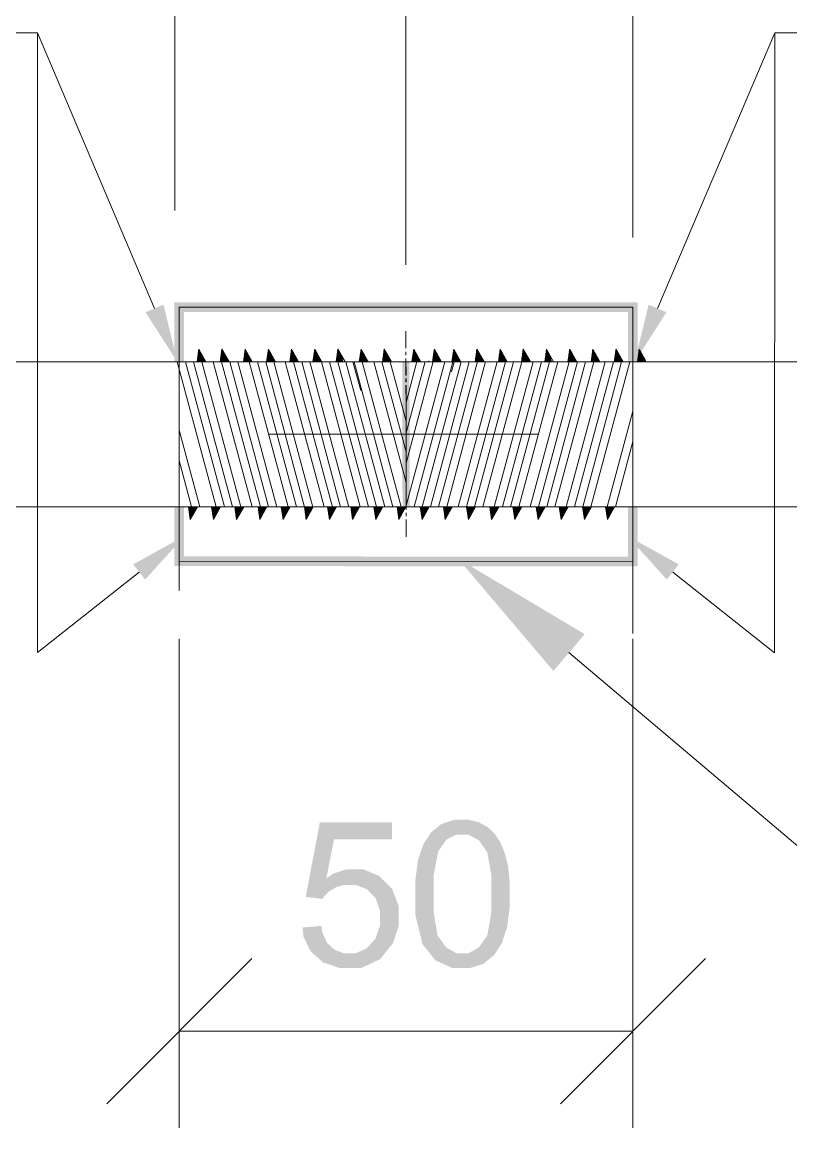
# Model space of a CAD drawing. Header units: millimetres. Extents: x 2 to 579, y 1 to 405.
# Drawn here: x 250.06 to 257.21, y 85.34 to 95.63 of the extents above; entities that cross this region are included whole.
import ezdxf

# ---------------------------------------------------------------- set-up
doc = ezdxf.new("R2010")
doc.units = ezdxf.units.MM
doc.linetypes.add('XKITLINE00', pattern=[0])
doc.layers.add('LinkedObject', color=7, linetype='Continuous', lineweight=0)

# ---------------------------------------------------------------- blocks, each defined once
blk = doc.blocks.new('*A4')
at = {"layer": 'LinkedObject'}
for color, points in [(6, [(251.212, 92.926), (251.378, 92.997), (251.506, 92.465)]), (4, [(255.788, 93.02), (251.569, 92.929), (251.479, 93.019)]), (4, [(251.479, 93.019), (251.569, 92.467), (251.479, 92.467)]), (4, [(251.569, 92.929), (251.569, 92.467), (251.479, 93.019)]), (4, [(255.698, 92.93), (251.569, 92.929), (255.788, 93.02)]), (4, [(255.788, 92.466), (255.698, 92.93), (255.788, 93.02)]), (6, [(255.889, 92.997), (256.055, 92.926), (255.76, 92.464)]), (4, [(255.698, 92.466), (255.698, 92.93), (255.788, 92.466)]), (4, [(253.598, 92.466), (253.668, 91.117), (253.601, 91.116)]), (4, [(253.665, 92.466), (253.668, 91.117), (253.598, 92.466)]), (4, [(251.568, 91.117), (251.569, 90.655), (251.478, 91.116)]), (4, [(251.478, 91.116), (251.569, 90.655), (251.479, 90.565)]), (4, [(255.698, 90.653), (255.699, 91.117), (255.788, 90.563)]), (4, [(255.788, 90.563), (255.699, 91.117), (255.789, 91.117)]), (6, [(251.208, 90.44), (251.096, 90.581), (251.575, 90.846)]), (6, [(256.17, 90.581), (256.059, 90.44), (255.691, 90.846)]), (4, [(251.569, 90.655), (255.698, 90.653), (251.479, 90.565)]), (4, [(251.479, 90.565), (255.698, 90.653), (255.788, 90.563)]), (1, [(255.295, 89.932), (255.004, 89.589), (254.119, 90.633)]), (7, [(252.964, 88.023), (252.701, 87.488), (252.832, 88.181)]), (7, [(253.502, 88.023), (252.832, 88.181), (253.502, 88.181)]), (7, [(252.964, 88.023), (252.832, 88.181), (253.502, 88.023)]), (7, [(253.963, 88.166), (254.1, 88.067), (253.914, 88.126)]), (7, [(254.085, 88.205), (254.1, 88.067), (253.963, 88.166)]), (7, [(254.158, 88.205), (254.1, 88.067), (254.085, 88.205)]), (7, [(254.1, 88.067), (254.158, 88.205), (254.157, 88.067)]), (7, [(254.158, 88.205), (254.215, 88.067), (254.157, 88.067)]), (7, [(254.308, 88.183), (254.158, 88.205), (254.213, 88.205)]), (7, [(254.349, 88.161), (254.158, 88.205), (254.308, 88.183)]), (7, [(254.312, 88.013), (254.158, 88.205), (254.349, 88.161)]), (7, [(254.215, 88.067), (254.158, 88.205), (254.312, 88.013)]), (7, [(254.349, 88.161), (254.35, 87.958), (254.312, 88.013)]), (7, [(254.39, 88.139), (254.35, 87.958), (254.349, 88.161)]), (7, [(253.866, 88.087), (253.974, 87.971), (253.793, 87.974)]), (7, [(254.008, 88.019), (253.866, 88.087), (253.914, 88.126)]), (7, [(253.974, 87.971), (253.866, 88.087), (254.008, 88.019)]), (7, [(253.914, 88.126), (254.1, 88.067), (254.008, 88.019)]), (7, [(254.458, 88.076), (254.35, 87.958), (254.39, 88.139)]), (7, [(254.484, 88.035), (254.35, 87.958), (254.458, 88.076)]), (7, [(252.892, 87.66), (252.701, 87.488), (252.964, 88.023)]), (7, [(253.793, 87.974), (253.974, 87.971), (253.768, 87.901)]), (7, [(253.768, 87.901), (253.974, 87.971), (253.932, 87.909)]), (7, [(254.484, 88.035), (254.389, 87.903), (254.35, 87.958)]), (7, [(254.511, 87.994), (254.389, 87.903), (254.484, 88.035)]), (7, [(254.552, 87.894), (254.389, 87.903), (254.511, 87.994)]), (7, [(253.932, 87.909), (253.719, 87.635), (253.768, 87.901)]), (7, [(253.889, 87.681), (253.719, 87.635), (253.932, 87.909)]), (7, [(253.768, 87.901), (253.719, 87.635), (253.744, 87.828)]), (7, [(254.568, 87.834), (254.428, 87.682), (254.389, 87.903)]), (7, [(254.568, 87.834), (254.389, 87.903), (254.552, 87.894)]), (7, [(253.08, 87.745), (252.892, 87.66), (252.952, 87.702)]), (7, [(253.062, 87.599), (252.892, 87.66), (253.08, 87.745)]), (7, [(253.062, 87.599), (253.08, 87.745), (253.102, 87.599)]), (7, [(253.102, 87.599), (253.08, 87.745), (253.167, 87.599)]), (7, [(253.146, 87.745), (253.167, 87.599), (253.08, 87.745)]), (7, [(253.383, 87.683), (253.146, 87.745), (253.234, 87.745)]), (7, [(253.271, 87.558), (253.146, 87.745), (253.383, 87.683)]), (7, [(253.167, 87.599), (253.146, 87.745), (253.271, 87.558)]), (7, [(254.583, 87.775), (254.428, 87.682), (254.568, 87.834)]), (7, [(254.598, 87.616), (254.428, 87.682), (254.583, 87.775)]), (7, [(252.701, 87.488), (252.892, 87.66), (252.989, 87.581)]), (7, [(252.989, 87.581), (252.892, 87.66), (253.062, 87.599)]), (7, [(253.271, 87.558), (253.383, 87.683), (253.311, 87.517)]), (7, [(253.311, 87.517), (253.383, 87.683), (253.35, 87.476)]), (7, [(253.444, 87.622), (253.35, 87.476), (253.383, 87.683)]), (7, [(253.719, 87.515), (253.889, 87.681), (253.889, 87.515)]), (7, [(253.719, 87.635), (253.889, 87.681), (253.719, 87.515)]), (7, [(254.598, 87.616), (254.428, 87.515), (254.428, 87.682)]), (7, [(252.957, 87.562), (252.701, 87.488), (252.989, 87.581)]), (7, [(252.925, 87.544), (252.701, 87.488), (252.957, 87.562)]), (7, [(252.875, 87.497), (252.701, 87.488), (252.925, 87.544)]), (7, [(253.35, 87.476), (253.444, 87.622), (253.39, 87.364)]), (7, [(253.39, 87.364), (253.444, 87.622), (253.565, 87.403)]), (7, [(253.565, 87.403), (253.444, 87.622), (253.505, 87.561)]), (7, [(254.598, 87.515), (254.428, 87.515), (254.598, 87.616)]), (7, [(252.701, 87.488), (252.875, 87.497), (252.856, 87.468)]), (7, [(253.889, 87.515), (253.719, 87.325), (253.719, 87.515)]), (7, [(253.889, 87.349), (253.719, 87.325), (253.889, 87.515)]), (7, [(254.598, 87.515), (254.428, 87.349), (254.428, 87.515)]), (7, [(254.598, 87.397), (254.428, 87.349), (254.598, 87.515)]), (7, [(253.39, 87.364), (253.565, 87.403), (253.39, 87.293)]), (7, [(253.39, 87.293), (253.565, 87.403), (253.39, 87.218)]), (7, [(253.565, 87.307), (253.39, 87.218), (253.565, 87.403)]), (7, [(253.889, 87.349), (253.852, 86.966), (253.719, 87.325)]), (7, [(253.928, 87.127), (253.852, 86.966), (253.889, 87.349)]), (7, [(254.389, 87.128), (254.598, 87.397), (254.549, 87.132)]), (7, [(254.428, 87.349), (254.598, 87.397), (254.389, 87.128)]), (7, [(254.549, 87.132), (254.598, 87.397), (254.574, 87.205)]), (7, [(253.349, 87.098), (253.565, 87.307), (253.459, 86.991)]), (7, [(253.39, 87.218), (253.565, 87.307), (253.349, 87.098)]), (7, [(253.459, 86.991), (253.565, 87.307), (253.512, 87.057)]), (7, [(253.512, 87.057), (253.565, 87.307), (253.565, 87.216)]), (7, [(253.719, 87.325), (253.852, 86.966), (253.786, 87.05)]), (7, [(252.855, 87.155), (252.671, 87.203), (252.846, 87.218)]), (7, [(252.671, 87.203), (252.804, 86.93), (252.68, 87.118)]), (7, [(252.855, 87.155), (252.804, 86.93), (252.671, 87.203)]), (7, [(252.9, 87.059), (252.804, 86.93), (252.855, 87.155)]), (7, [(253.852, 86.966), (253.928, 87.127), (253.967, 87.073)]), (7, [(254.549, 87.132), (254.35, 87.073), (254.389, 87.128)]), (7, [(254.525, 87.058), (254.35, 87.073), (254.549, 87.132)]), (7, [(252.68, 87.118), (252.804, 86.93), (252.746, 86.981)]), (7, [(252.804, 86.93), (252.9, 87.059), (252.862, 86.878)]), (7, [(252.935, 87.027), (252.862, 86.878), (252.9, 87.059)]), (7, [(252.97, 86.995), (252.862, 86.878), (252.935, 87.027)]), (7, [(253.307, 87.053), (253.459, 86.991), (253.266, 87.008)]), (7, [(253.349, 87.098), (253.459, 86.991), (253.307, 87.053)]), (7, [(254.006, 87.018), (253.852, 86.966), (253.967, 87.073)]), (7, [(254.35, 87.073), (254.452, 86.946), (254.311, 87.018)]), (7, [(254.452, 86.946), (254.35, 87.073), (254.525, 87.058)]), (7, [(252.97, 86.995), (253.105, 86.827), (252.862, 86.878)]), (7, [(253.055, 86.963), (253.105, 86.827), (252.97, 86.995)]), (7, [(253.105, 86.963), (253.105, 86.827), (253.055, 86.963)]), (7, [(253.105, 86.827), (253.459, 86.991), (253.217, 86.827)]), (7, [(253.165, 86.963), (253.459, 86.991), (253.105, 86.827)]), (7, [(253.165, 86.963), (253.105, 86.827), (253.105, 86.963)]), (7, [(253.266, 87.008), (253.459, 86.991), (253.165, 86.963)]), (7, [(253.217, 86.827), (253.459, 86.991), (253.394, 86.909)]), (7, [(254.006, 87.018), (254.158, 86.827), (253.852, 86.966)]), (7, [(253.852, 86.966), (254.158, 86.827), (253.908, 86.896)]), (7, [(254.102, 86.963), (254.158, 86.827), (254.006, 87.018)]), (7, [(254.158, 86.827), (254.102, 86.963), (254.158, 86.963)]), (7, [(254.158, 86.827), (254.215, 86.963), (254.233, 86.827)]), (7, [(254.215, 86.963), (254.158, 86.827), (254.158, 86.963)]), (7, [(254.403, 86.906), (254.215, 86.963), (254.311, 87.018)]), (7, [(254.355, 86.866), (254.215, 86.963), (254.403, 86.906)]), (7, [(254.233, 86.827), (254.215, 86.963), (254.355, 86.866)]), (7, [(254.311, 87.018), (254.452, 86.946), (254.403, 86.906)]), (7, [(252.862, 86.878), (253.105, 86.827), (253.013, 86.827)]), (7, [(253.908, 86.896), (254.158, 86.827), (254.061, 86.827)])]:
    blk.add_hatch(color=color, dxfattribs=at).paths.add_polyline_path(points, flags=17)
at = {"layer": 'LinkedObject', "color": 6, "linetype": 'XKITLINE00', "lineweight": 0}
for p, q in [((251.484, 93.874), (251.484, 102.553)), ((253.633, 93.366), (253.633, 102.553)), ((253.633, 93.65), (253.633, 102.553)), ((255.743, 93.621), (255.743, 102.553)), ((250.205, 95.525), (245.21, 95.525)), ((251.295, 92.962), (250.205, 95.525)), ((250.205, 89.76), (250.205, 95.525)), ((255.972, 92.961), (257.062, 95.525)), ((257.061, 89.759), (257.062, 95.525)), ((257.062, 95.525), (262.057, 95.524)), ((252.361, 91.792), (254.861, 91.792)), ((251.152, 90.51), (250.205, 89.76)), ((256.114, 90.51), (257.061, 89.759)), ((251.525, 89.887), (251.525, 85.339)), ((255.744, 89.889), (255.744, 85.339)), ((252.2, 86.914), (250.85, 85.564)), ((255.069, 85.564), (256.419, 86.914)), ((251.525, 86.239), (255.744, 86.239))]:
    blk.add_line(p, q, dxfattribs=at)
at = {"layer": 'LinkedObject', "color": 7, "linetype": 'XKITLINE00', "lineweight": 0}
for p, q in [((251.484, 92.974), (251.484, 92.974)), ((253.633, 92.75), (253.633, 92.75)), ((255.743, 92.721), (255.743, 92.721)), ((239.068, 92.466), (268.202, 92.466)), ((253.633, 92.466), (253.633, 92.466)), ((268.202, 91.117), (239.068, 91.117)), ((251.525, 90.787), (251.525, 90.787)), ((255.744, 90.789), (255.744, 90.789)), ((255.744, 86.239), (255.744, 86.239))]:
    blk.add_line(p, q, dxfattribs=at)
at = {"layer": 'LinkedObject', "color": 4, "linetype": 'XKITLINE00', "lineweight": 0}
for p, q in [((251.524, 92.974), (255.743, 92.975)), ((251.524, 92.467), (251.524, 92.974)), ((255.744, 92.466), (255.743, 92.975)), ((255.743, 92.975), (255.743, 89.938)), ((251.524, 92.826), (251.524, 90.337)), ((253.634, 92.089), (253.634, 91.117)), ((251.524, 91.117), (251.524, 90.61)), ((255.744, 91.117), (255.743, 90.608)), ((251.524, 90.61), (255.743, 90.608))]:
    blk.add_line(p, q, dxfattribs=at)
at = {"layer": 'LinkedObject', "color": 9, "linetype": 'XKITLINE00', "lineweight": 0}
for p, q in [((253.633, 92.591), (253.633, 92.75)), ((253.633, 92.528), (253.633, 92.559)), ((253.634, 92.341), (253.633, 92.497)), ((253.633, 92.338), (253.633, 92.467)), ((253.633, 92.276), (253.633, 92.307)), ((253.634, 92.278), (253.634, 92.309)), ((253.634, 92.088), (253.633, 92.245)), ((253.634, 92.091), (253.634, 92.247)), ((253.634, 92.028), (253.634, 92.059)), ((253.634, 92.026), (253.634, 92.057)), ((253.634, 91.841), (253.634, 91.997)), ((253.634, 91.838), (253.634, 91.995)), ((253.634, 91.778), (253.634, 91.809)), ((253.634, 91.776), (253.634, 91.807)), ((253.634, 91.591), (253.634, 91.747)), ((253.634, 91.588), (253.634, 91.745)), ((253.634, 91.528), (253.634, 91.559)), ((253.634, 91.526), (253.634, 91.557)), ((253.634, 91.341), (253.634, 91.497)), ((253.634, 91.338), (253.634, 91.495)), ((253.634, 91.278), (253.634, 91.309)), ((253.634, 91.276), (253.634, 91.307)), ((253.634, 91.091), (253.634, 91.247)), ((253.634, 91.117), (253.634, 91.245)), ((253.634, 91.028), (253.634, 91.059)), ((253.634, 90.837), (253.634, 90.997))]:
    blk.add_line(p, q, dxfattribs=at)
at = {"layer": 'LinkedObject', "color": 1, "linetype": 'XKITLINE00', "lineweight": 0}
for p, q in [((251.707, 92.584), (251.69, 92.467)), ((251.773, 92.466), (251.707, 92.584)), ((251.707, 92.582), (251.738, 92.466)), ((251.922, 92.584), (251.905, 92.466)), ((251.988, 92.466), (251.922, 92.584)), ((251.922, 92.583), (251.953, 92.466)), ((252.138, 92.584), (252.121, 92.466)), ((252.204, 92.466), (252.138, 92.584)), ((252.138, 92.583), (252.169, 92.466)), ((252.353, 92.584), (252.336, 92.466)), ((252.419, 92.466), (252.353, 92.584)), ((252.353, 92.583), (252.385, 92.466)), ((252.569, 92.584), (252.552, 92.466)), ((252.569, 92.584), (252.6, 92.466)), ((252.635, 92.466), (252.569, 92.584)), ((252.785, 92.584), (252.767, 92.466)), ((252.784, 92.584), (252.816, 92.466)), ((252.85, 92.466), (252.785, 92.584)), ((253, 92.584), (252.983, 92.466)), ((253, 92.584), (253.032, 92.466)), ((253.066, 92.466), (253, 92.584)), ((253.216, 92.584), (253.198, 92.466)), ((253.215, 92.582), (253.246, 92.466)), ((253.281, 92.466), (253.216, 92.584)), ((253.431, 92.584), (253.414, 92.466)), ((253.497, 92.466), (253.431, 92.584)), ((253.431, 92.582), (253.462, 92.466)), ((253.706, 92.584), (253.688, 92.466)), ((253.705, 92.582), (253.737, 92.466)), ((253.771, 92.466), (253.706, 92.584)), ((253.897, 92.584), (253.879, 92.466)), ((253.896, 92.583), (253.928, 92.466)), ((253.962, 92.466), (253.897, 92.584)), ((254.078, 92.584), (254.061, 92.466)), ((254.144, 92.466), (254.078, 92.584)), ((254.078, 92.583), (254.109, 92.466)), ((254.293, 92.584), (254.276, 92.466)), ((254.359, 92.466), (254.293, 92.584)), ((254.293, 92.583), (254.325, 92.466)), ((254.509, 92.584), (254.492, 92.466)), ((254.509, 92.584), (254.54, 92.466)), ((254.575, 92.466), (254.509, 92.584)), ((254.724, 92.584), (254.707, 92.466)), ((254.724, 92.584), (254.756, 92.466)), ((254.79, 92.466), (254.724, 92.584)), ((254.94, 92.584), (254.923, 92.466)), ((254.94, 92.584), (254.972, 92.466)), ((255.006, 92.466), (254.94, 92.584)), ((255.156, 92.584), (255.138, 92.466)), ((255.155, 92.582), (255.186, 92.466)), ((255.221, 92.466), (255.156, 92.584)), ((255.371, 92.584), (255.354, 92.466)), ((255.437, 92.466), (255.371, 92.584)), ((255.371, 92.582), (255.402, 92.466)), ((255.587, 92.584), (255.569, 92.466)), ((255.586, 92.582), (255.618, 92.466)), ((255.652, 92.466), (255.587, 92.584)), ((255.802, 92.584), (255.785, 92.466)), ((255.868, 92.466), (255.802, 92.584)), ((255.802, 92.583), (255.833, 92.466)), ((251.693, 92.488), (251.699, 92.466)), ((251.694, 92.495), (251.702, 92.466)), ((251.696, 92.51), (251.708, 92.466)), ((251.697, 92.517), (251.711, 92.466)), ((251.699, 92.532), (251.717, 92.466)), ((251.7, 92.539), (251.72, 92.466)), ((251.702, 92.553), (251.726, 92.466)), ((251.703, 92.561), (251.729, 92.466)), ((251.705, 92.575), (251.735, 92.466)), ((251.717, 92.566), (251.744, 92.466)), ((251.723, 92.556), (251.747, 92.466)), ((251.734, 92.535), (251.753, 92.466)), ((251.74, 92.525), (251.756, 92.466)), ((251.751, 92.504), (251.762, 92.466)), ((251.757, 92.494), (251.765, 92.466)), ((251.908, 92.489), (251.914, 92.466)), ((251.909, 92.496), (251.917, 92.466)), ((251.912, 92.51), (251.923, 92.466)), ((251.913, 92.518), (251.926, 92.466)), ((251.915, 92.532), (251.932, 92.466)), ((251.916, 92.539), (251.935, 92.466)), ((251.918, 92.554), (251.941, 92.466)), ((251.919, 92.561), (251.944, 92.466)), ((251.921, 92.575), (251.95, 92.466)), ((251.933, 92.566), (251.959, 92.466)), ((251.938, 92.555), (251.962, 92.466)), ((251.95, 92.535), (251.968, 92.466)), ((251.956, 92.524), (251.971, 92.466)), ((251.967, 92.504), (251.977, 92.466)), ((251.973, 92.493), (251.98, 92.466)), ((252.124, 92.489), (252.13, 92.466)), ((252.125, 92.496), (252.133, 92.466)), ((252.127, 92.511), (252.139, 92.466)), ((252.128, 92.518), (252.142, 92.466)), ((252.13, 92.532), (252.148, 92.466)), ((252.131, 92.54), (252.151, 92.466)), ((252.133, 92.554), (252.157, 92.466)), ((252.135, 92.561), (252.16, 92.466)), ((252.137, 92.576), (252.166, 92.466)), ((252.148, 92.565), (252.175, 92.466)), ((252.154, 92.555), (252.178, 92.466)), ((252.166, 92.534), (252.184, 92.466)), ((252.172, 92.524), (252.187, 92.466)), ((252.183, 92.503), (252.193, 92.466)), ((252.189, 92.493), (252.196, 92.466)), ((252.34, 92.489), (252.346, 92.466)), ((252.341, 92.496), (252.349, 92.466)), ((252.343, 92.511), (252.355, 92.466)), ((252.344, 92.518), (252.358, 92.466)), ((252.346, 92.533), (252.364, 92.466)), ((252.347, 92.54), (252.367, 92.466)), ((252.349, 92.554), (252.373, 92.466)), ((252.35, 92.562), (252.376, 92.466)), ((252.352, 92.576), (252.382, 92.466)), ((252.364, 92.565), (252.391, 92.466)), ((252.37, 92.554), (252.394, 92.466)), ((252.382, 92.534), (252.4, 92.466)), ((252.387, 92.523), (252.403, 92.466)), ((252.399, 92.503), (252.409, 92.466)), ((252.405, 92.492), (252.412, 92.466)), ((252.555, 92.489), (252.561, 92.466)), ((252.556, 92.497), (252.564, 92.466)), ((252.558, 92.511), (252.57, 92.466)), ((252.559, 92.518), (252.573, 92.466)), ((252.561, 92.533), (252.579, 92.466)), ((252.563, 92.54), (252.582, 92.466)), ((252.565, 92.555), (252.588, 92.466)), ((252.566, 92.562), (252.591, 92.466)), ((252.568, 92.576), (252.597, 92.466)), ((252.58, 92.564), (252.606, 92.466)), ((252.586, 92.554), (252.609, 92.466)), ((252.597, 92.533), (252.615, 92.466)), ((252.603, 92.523), (252.618, 92.466)), ((252.615, 92.502), (252.624, 92.466)), ((252.62, 92.492), (252.627, 92.466)), ((252.771, 92.49), (252.777, 92.466)), ((252.772, 92.497), (252.78, 92.466)), ((252.774, 92.512), (252.786, 92.466)), ((252.775, 92.519), (252.789, 92.466)), ((252.777, 92.533), (252.795, 92.466)), ((252.778, 92.54), (252.798, 92.466)), ((252.78, 92.555), (252.804, 92.466)), ((252.781, 92.562), (252.807, 92.466)), ((252.783, 92.577), (252.813, 92.466)), ((252.796, 92.564), (252.822, 92.466)), ((252.802, 92.554), (252.825, 92.466)), ((252.813, 92.533), (252.831, 92.466)), ((252.819, 92.522), (252.834, 92.466)), ((252.83, 92.502), (252.84, 92.466)), ((252.836, 92.491), (252.843, 92.466)), ((252.986, 92.49), (252.993, 92.466)), ((252.987, 92.497), (252.996, 92.466)), ((252.99, 92.512), (253.002, 92.466)), ((252.991, 92.519), (253.005, 92.466)), ((252.993, 92.534), (253.011, 92.466)), ((252.994, 92.541), (253.014, 92.466)), ((252.996, 92.555), (253.02, 92.466)), ((252.997, 92.563), (253.023, 92.466)), ((252.999, 92.577), (253.029, 92.466)), ((253.012, 92.563), (253.038, 92.466)), ((253.017, 92.553), (253.041, 92.466)), ((253.029, 92.532), (253.047, 92.466)), ((253.202, 92.488), (253.207, 92.466)), ((253.203, 92.495), (253.21, 92.466)), ((253.205, 92.509), (253.216, 92.466)), ((253.206, 92.517), (253.219, 92.466)), ((253.208, 92.531), (253.225, 92.466)), ((253.209, 92.538), (253.228, 92.466)), ((253.211, 92.553), (253.234, 92.466)), ((253.212, 92.56), (253.237, 92.466)), ((253.214, 92.575), (253.243, 92.466)), ((253.225, 92.567), (253.252, 92.466)), ((253.231, 92.557), (253.255, 92.466)), ((253.243, 92.536), (253.261, 92.466)), ((253.248, 92.526), (253.264, 92.466)), ((253.26, 92.505), (253.27, 92.466)), ((253.266, 92.494), (253.273, 92.466)), ((253.417, 92.488), (253.423, 92.466)), ((253.418, 92.495), (253.426, 92.466)), ((253.42, 92.51), (253.432, 92.466)), ((253.421, 92.517), (253.435, 92.466)), ((253.423, 92.531), (253.441, 92.466)), ((253.425, 92.539), (253.444, 92.466)), ((253.427, 92.553), (253.45, 92.466)), ((253.428, 92.56), (253.453, 92.466)), ((253.43, 92.575), (253.459, 92.466)), ((253.441, 92.567), (253.468, 92.466)), ((253.447, 92.556), (253.471, 92.466)), ((253.458, 92.535), (253.477, 92.466)), ((253.464, 92.525), (253.48, 92.466)), ((253.476, 92.504), (253.486, 92.466)), ((253.481, 92.494), (253.489, 92.466)), ((253.691, 92.488), (253.697, 92.466)), ((253.693, 92.495), (253.701, 92.466)), ((253.695, 92.51), (253.707, 92.466)), ((253.696, 92.517), (253.71, 92.466)), ((253.697, 92.494), (253.705, 92.466)), ((253.698, 92.532), (253.716, 92.466)), ((253.699, 92.539), (253.719, 92.466)), ((253.701, 92.553), (253.725, 92.466)), ((253.702, 92.561), (253.728, 92.466)), ((253.704, 92.575), (253.734, 92.466)), ((253.716, 92.566), (253.742, 92.466)), ((253.721, 92.556), (253.745, 92.466)), ((253.733, 92.535), (253.751, 92.466)), ((253.739, 92.525), (253.754, 92.466)), ((253.75, 92.504), (253.76, 92.466)), ((253.883, 92.489), (253.889, 92.466)), ((253.884, 92.496), (253.892, 92.466)), ((253.886, 92.51), (253.898, 92.466)), ((253.887, 92.517), (253.901, 92.466)), ((253.889, 92.532), (253.907, 92.466)), ((253.89, 92.539), (253.91, 92.466)), ((253.892, 92.554), (253.916, 92.466)), ((253.893, 92.561), (253.919, 92.466)), ((253.895, 92.575), (253.925, 92.466)), ((253.907, 92.566), (253.934, 92.466)), ((253.913, 92.555), (253.937, 92.466)), ((253.924, 92.535), (253.943, 92.466)), ((253.93, 92.524), (253.946, 92.466)), ((253.942, 92.503), (253.952, 92.466)), ((253.947, 92.493), (253.955, 92.466)), ((254.064, 92.489), (254.07, 92.466)), ((254.065, 92.496), (254.073, 92.466)), ((254.067, 92.511), (254.079, 92.466)), ((254.068, 92.518), (254.082, 92.466)), ((254.07, 92.532), (254.088, 92.466)), ((254.071, 92.54), (254.091, 92.466)), ((254.073, 92.554), (254.097, 92.466)), ((254.074, 92.561), (254.1, 92.466)), ((254.077, 92.576), (254.106, 92.466)), ((254.088, 92.565), (254.115, 92.466)), ((254.094, 92.555), (254.118, 92.466)), ((254.106, 92.534), (254.124, 92.466)), ((254.111, 92.524), (254.127, 92.466)), ((254.123, 92.503), (254.133, 92.466)), ((254.129, 92.493), (254.136, 92.466)), ((254.28, 92.489), (254.286, 92.466)), ((254.281, 92.496), (254.289, 92.466)), ((254.283, 92.511), (254.295, 92.466)), ((254.284, 92.518), (254.298, 92.466)), ((254.286, 92.533), (254.304, 92.466)), ((254.287, 92.54), (254.307, 92.466)), ((254.289, 92.554), (254.313, 92.466)), ((254.29, 92.562), (254.316, 92.466)), ((254.292, 92.576), (254.322, 92.466)), ((254.304, 92.565), (254.331, 92.466)), ((254.31, 92.554), (254.334, 92.466)), ((254.322, 92.534), (254.34, 92.466)), ((254.327, 92.523), (254.343, 92.466)), ((254.339, 92.503), (254.349, 92.466)), ((254.345, 92.492), (254.352, 92.466)), ((254.495, 92.489), (254.501, 92.466)), ((254.496, 92.497), (254.504, 92.466)), ((254.498, 92.511), (254.51, 92.466)), ((254.499, 92.518), (254.513, 92.466)), ((254.501, 92.533), (254.519, 92.466)), ((254.503, 92.54), (254.522, 92.466)), ((254.505, 92.555), (254.528, 92.466)), ((254.506, 92.562), (254.531, 92.466)), ((254.508, 92.576), (254.537, 92.466)), ((254.52, 92.564), (254.546, 92.466)), ((254.526, 92.554), (254.549, 92.466)), ((254.537, 92.533), (254.555, 92.466)), ((254.543, 92.523), (254.558, 92.466)), ((254.555, 92.502), (254.564, 92.466)), ((254.56, 92.492), (254.567, 92.466)), ((254.711, 92.49), (254.717, 92.466)), ((254.712, 92.497), (254.72, 92.466)), ((254.714, 92.511), (254.726, 92.466)), ((254.715, 92.519), (254.729, 92.466)), ((254.717, 92.533), (254.735, 92.466)), ((254.718, 92.54), (254.738, 92.466)), ((254.72, 92.555), (254.744, 92.466)), ((254.721, 92.562), (254.747, 92.466)), ((254.723, 92.577), (254.753, 92.466)), ((254.736, 92.564), (254.762, 92.466)), ((254.742, 92.554), (254.765, 92.466)), ((254.753, 92.533), (254.771, 92.466)), ((254.759, 92.522), (254.774, 92.466)), ((254.77, 92.502), (254.78, 92.466)), ((254.776, 92.491), (254.783, 92.466)), ((254.926, 92.49), (254.933, 92.466)), ((254.927, 92.497), (254.936, 92.466)), ((254.929, 92.512), (254.942, 92.466)), ((254.931, 92.519), (254.945, 92.466)), ((254.933, 92.534), (254.951, 92.466)), ((254.934, 92.541), (254.954, 92.466)), ((254.936, 92.555), (254.96, 92.466)), ((254.937, 92.562), (254.963, 92.466)), ((254.939, 92.577), (254.969, 92.466)), ((254.952, 92.563), (254.978, 92.466)), ((254.957, 92.553), (254.981, 92.466)), ((254.969, 92.532), (254.987, 92.466)), ((255.141, 92.488), (255.147, 92.466)), ((255.143, 92.495), (255.15, 92.466)), ((255.145, 92.509), (255.156, 92.466)), ((255.146, 92.517), (255.159, 92.466)), ((255.148, 92.531), (255.165, 92.466)), ((255.149, 92.538), (255.168, 92.466)), ((255.151, 92.553), (255.174, 92.466)), ((255.152, 92.56), (255.177, 92.466)), ((255.154, 92.575), (255.183, 92.466)), ((255.165, 92.567), (255.192, 92.466)), ((255.171, 92.557), (255.195, 92.466)), ((255.182, 92.536), (255.201, 92.466)), ((255.188, 92.526), (255.204, 92.466)), ((255.2, 92.505), (255.21, 92.466)), ((255.206, 92.494), (255.213, 92.466)), ((255.357, 92.488), (255.363, 92.466)), ((255.358, 92.495), (255.366, 92.466)), ((255.36, 92.51), (255.372, 92.466)), ((255.361, 92.517), (255.375, 92.466)), ((255.363, 92.531), (255.381, 92.466)), ((255.364, 92.539), (255.384, 92.466)), ((255.367, 92.553), (255.39, 92.466)), ((255.368, 92.56), (255.393, 92.466)), ((255.37, 92.575), (255.399, 92.466)), ((255.381, 92.567), (255.408, 92.466)), ((255.387, 92.556), (255.411, 92.466)), ((255.398, 92.535), (255.417, 92.466)), ((255.404, 92.525), (255.42, 92.466)), ((255.416, 92.504), (255.426, 92.466)), ((255.421, 92.494), (255.429, 92.466)), ((255.573, 92.488), (255.579, 92.466)), ((255.574, 92.495), (255.582, 92.466)), ((255.576, 92.51), (255.588, 92.466)), ((255.577, 92.517), (255.591, 92.466)), ((255.579, 92.532), (255.597, 92.466)), ((255.58, 92.539), (255.6, 92.466)), ((255.582, 92.553), (255.606, 92.466)), ((255.583, 92.561), (255.609, 92.466)), ((255.585, 92.575), (255.615, 92.466)), ((255.597, 92.566), (255.624, 92.466)), ((255.603, 92.556), (255.627, 92.466)), ((255.614, 92.535), (255.633, 92.466)), ((255.62, 92.525), (255.636, 92.466)), ((255.631, 92.504), (255.642, 92.466)), ((255.637, 92.494), (255.645, 92.466)), ((255.788, 92.489), (255.794, 92.466)), ((255.789, 92.496), (255.797, 92.466)), ((255.791, 92.51), (255.803, 92.466)), ((255.792, 92.518), (255.806, 92.466)), ((255.795, 92.532), (255.812, 92.466)), ((255.796, 92.539), (255.815, 92.466)), ((255.798, 92.554), (255.821, 92.466)), ((255.799, 92.561), (255.824, 92.466)), ((255.801, 92.575), (255.83, 92.466)), ((255.813, 92.566), (255.839, 92.466)), ((255.818, 92.555), (255.842, 92.466)), ((255.83, 92.535), (255.848, 92.466)), ((255.836, 92.524), (255.851, 92.466)), ((255.847, 92.504), (255.857, 92.466)), ((255.853, 92.493), (255.86, 92.466)), ((251.506, 92.465), (251.868, 91.115)), ((251.582, 92.465), (251.944, 91.115)), ((251.658, 92.464), (252.02, 91.115)), ((251.69, 92.467), (251.69, 92.466)), ((251.691, 92.474), (251.693, 92.466)), ((251.735, 92.464), (252.096, 91.115)), ((251.769, 92.473), (251.771, 92.466)), ((251.841, 92.465), (252.203, 91.115)), ((251.905, 92.467), (251.905, 92.466)), ((251.906, 92.474), (251.908, 92.466)), ((251.917, 92.464), (252.279, 91.115)), ((251.985, 92.472), (251.986, 92.466)), ((251.994, 92.464), (252.355, 91.115)), ((252.07, 92.464), (252.431, 91.114)), ((252.121, 92.467), (252.121, 92.466)), ((252.122, 92.474), (252.124, 92.466)), ((252.176, 92.464), (252.538, 91.115)), ((252.2, 92.472), (252.202, 92.466)), ((252.252, 92.464), (252.614, 91.115)), ((252.329, 92.464), (252.69, 91.114)), ((252.336, 92.467), (252.337, 92.466)), ((252.337, 92.475), (252.34, 92.466)), ((252.405, 92.464), (252.766, 91.114)), ((252.416, 92.472), (252.418, 92.466)), ((252.511, 92.464), (252.873, 91.115)), ((252.552, 92.468), (252.552, 92.466)), ((252.553, 92.475), (252.555, 92.466)), ((252.588, 92.464), (252.949, 91.114)), ((252.632, 92.471), (252.633, 92.466)), ((252.664, 92.464), (253.025, 91.114)), ((252.74, 92.464), (253.101, 91.114)), ((252.768, 92.468), (252.768, 92.466)), ((252.769, 92.475), (252.771, 92.466)), ((252.846, 92.465), (253.208, 91.116)), ((252.848, 92.471), (252.849, 92.466)), ((252.922, 92.465), (253.284, 91.115)), ((252.983, 92.468), (252.984, 92.466)), ((252.984, 92.476), (252.987, 92.466)), ((252.998, 92.465), (253.36, 91.115)), ((253.075, 92.465), (253.436, 91.115)), ((253.14, 92.466), (253.212, 92.198)), ((253.151, 92.464), (253.512, 91.115)), ((253.199, 92.473), (253.201, 92.466)), ((253.227, 92.464), (253.588, 91.115)), ((253.277, 92.474), (253.279, 92.466)), ((253.333, 92.466), (253.634, 91.344)), ((253.409, 92.466), (253.634, 91.628)), ((253.414, 92.466), (253.414, 92.466)), ((253.415, 92.473), (253.417, 92.466)), ((253.485, 92.465), (253.634, 91.913)), ((253.493, 92.473), (253.495, 92.466)), ((253.63, 92.466), (253.63, 92.466)), ((253.994, 92.466), (253.632, 91.116)), ((253.633, 92.466), (253.633, 92.466)), ((253.887, 92.467), (253.634, 91.521)), ((253.811, 92.467), (253.634, 91.805)), ((253.735, 92.467), (253.634, 92.088)), ((254.07, 92.466), (253.708, 91.116)), ((253.709, 92.473), (253.711, 92.466)), ((254.146, 92.466), (253.784, 91.117)), ((253.845, 92.467), (253.845, 92.466)), ((253.846, 92.474), (253.848, 92.466)), ((254.222, 92.466), (253.86, 91.117)), ((253.925, 92.472), (253.926, 92.466)), ((254.298, 92.467), (253.937, 91.117)), ((254.374, 92.467), (254.013, 91.117)), ((254.081, 92.466), (254.056, 92.372)), ((254.061, 92.467), (254.061, 92.466)), ((254.062, 92.474), (254.064, 92.466)), ((254.481, 92.465), (254.119, 91.115)), ((254.14, 92.472), (254.142, 92.466)), ((254.557, 92.465), (254.195, 91.116)), ((254.633, 92.465), (254.271, 91.116)), ((254.276, 92.467), (254.277, 92.466)), ((254.277, 92.475), (254.28, 92.466)), ((254.709, 92.466), (254.347, 91.116)), ((254.356, 92.472), (254.358, 92.466)), ((254.816, 92.465), (254.454, 91.116)), ((254.492, 92.468), (254.492, 92.466)), ((254.493, 92.475), (254.495, 92.466)), ((254.892, 92.465), (254.53, 91.116)), ((254.572, 92.471), (254.573, 92.466)), ((254.968, 92.466), (254.606, 91.116)), ((255.044, 92.466), (254.683, 91.116)), ((254.708, 92.468), (254.708, 92.466)), ((254.709, 92.475), (254.711, 92.466)), ((254.788, 92.471), (254.789, 92.466)), ((255.151, 92.465), (254.789, 91.116)), ((254.923, 92.468), (254.924, 92.466)), ((254.924, 92.476), (254.927, 92.466)), ((255.303, 92.466), (254.942, 91.116)), ((255.379, 92.466), (255.018, 91.117)), ((255.486, 92.466), (255.124, 91.116)), ((255.139, 92.473), (255.141, 92.466)), ((255.562, 92.466), (255.2, 91.116)), ((255.217, 92.474), (255.219, 92.466)), ((255.638, 92.466), (255.277, 91.117)), ((255.714, 92.466), (255.353, 91.117)), ((255.354, 92.466), (255.354, 92.466)), ((255.355, 92.473), (255.357, 92.466)), ((255.433, 92.473), (255.435, 92.466)), ((255.57, 92.467), (255.57, 92.466)), ((255.571, 92.474), (255.573, 92.466)), ((255.649, 92.473), (255.651, 92.466)), ((255.785, 92.467), (255.785, 92.466)), ((255.786, 92.474), (255.788, 92.466)), ((255.864, 92.472), (255.866, 92.466)), ((255.743, 92.007), (255.505, 91.117)), ((251.524, 91.83), (251.716, 91.115)), ((255.743, 91.723), (255.581, 91.117)), ((251.524, 91.546), (251.64, 91.115)), ((251.627, 90.998), (251.61, 91.117)), ((251.612, 91.117), (251.638, 91.018)), ((251.615, 91.117), (251.64, 91.021)), ((251.616, 91.079), (251.634, 91.01)), ((251.619, 91.055), (251.632, 91.007)), ((251.621, 91.117), (251.644, 91.029)), ((251.624, 91.117), (251.646, 91.032)), ((251.693, 91.117), (251.627, 90.998)), ((251.63, 91.117), (251.65, 91.039)), ((251.633, 91.117), (251.652, 91.043)), ((251.639, 91.117), (251.656, 91.05)), ((251.641, 91.117), (251.658, 91.054)), ((251.647, 91.117), (251.662, 91.061)), ((251.65, 91.117), (251.664, 91.065)), ((251.656, 91.117), (251.668, 91.072)), ((251.659, 91.117), (251.67, 91.076)), ((251.665, 91.117), (251.674, 91.083)), ((251.668, 91.117), (251.676, 91.087)), ((251.674, 91.117), (251.681, 91.094)), ((251.677, 91.117), (251.683, 91.098)), ((251.683, 91.117), (251.687, 91.105)), ((251.686, 91.117), (251.689, 91.108)), ((251.692, 91.117), (251.693, 91.116)), ((251.843, 90.998), (251.826, 91.117)), ((251.827, 91.117), (251.854, 91.018)), ((251.83, 91.117), (251.856, 91.021)), ((251.831, 91.08), (251.85, 91.011)), ((251.835, 91.056), (251.848, 91.007)), ((251.836, 91.117), (251.86, 91.029)), ((251.839, 91.117), (251.862, 91.032)), ((251.909, 91.117), (251.843, 90.998)), ((251.845, 91.117), (251.866, 91.04)), ((251.848, 91.117), (251.868, 91.043)), ((251.854, 91.117), (251.872, 91.051)), ((251.857, 91.117), (251.874, 91.054)), ((251.863, 91.117), (251.878, 91.061)), ((251.866, 91.117), (251.88, 91.065)), ((251.872, 91.117), (251.884, 91.072)), ((251.875, 91.117), (251.886, 91.076)), ((251.881, 91.117), (251.89, 91.083)), ((251.884, 91.117), (251.892, 91.087)), ((251.89, 91.117), (251.896, 91.094)), ((251.893, 91.117), (251.898, 91.098)), ((251.899, 91.117), (251.902, 91.105)), ((251.902, 91.117), (251.904, 91.109)), ((251.908, 91.117), (251.908, 91.116)), ((252.058, 90.998), (252.041, 91.117)), ((252.043, 91.117), (252.069, 91.018)), ((252.046, 91.117), (252.071, 91.022)), ((252.046, 91.081), (252.065, 91.011)), ((252.05, 91.057), (252.063, 91.007)), ((252.052, 91.117), (252.075, 91.029)), ((252.055, 91.117), (252.077, 91.033)), ((252.124, 91.117), (252.058, 90.998)), ((252.061, 91.117), (252.081, 91.04)), ((252.064, 91.117), (252.083, 91.043)), ((252.07, 91.117), (252.088, 91.051)), ((252.073, 91.117), (252.09, 91.054)), ((252.079, 91.117), (252.094, 91.062)), ((252.082, 91.117), (252.096, 91.065)), ((252.088, 91.117), (252.1, 91.072)), ((252.091, 91.117), (252.102, 91.076)), ((252.097, 91.117), (252.106, 91.083)), ((252.1, 91.117), (252.108, 91.087)), ((252.106, 91.117), (252.112, 91.094)), ((252.109, 91.117), (252.114, 91.098)), ((252.115, 91.117), (252.118, 91.105)), ((252.118, 91.117), (252.12, 91.109)), ((252.124, 91.117), (252.124, 91.116)), ((252.274, 90.998), (252.257, 91.117)), ((252.259, 91.117), (252.285, 91.018)), ((252.262, 91.117), (252.287, 91.022)), ((252.262, 91.082), (252.281, 91.011)), ((252.265, 91.058), (252.279, 91.007)), ((252.268, 91.117), (252.291, 91.029)), ((252.271, 91.117), (252.293, 91.033)), ((252.34, 91.117), (252.274, 90.998)), ((252.277, 91.117), (252.297, 91.04)), ((252.28, 91.117), (252.299, 91.044)), ((252.286, 91.117), (252.303, 91.051)), ((252.289, 91.117), (252.305, 91.054)), ((252.295, 91.117), (252.309, 91.062)), ((252.298, 91.117), (252.311, 91.065)), ((252.304, 91.117), (252.315, 91.073)), ((252.306, 91.117), (252.317, 91.076)), ((252.312, 91.117), (252.321, 91.083)), ((252.315, 91.117), (252.323, 91.087)), ((252.321, 91.117), (252.327, 91.094)), ((252.324, 91.117), (252.329, 91.098)), ((252.33, 91.117), (252.333, 91.105)), ((252.333, 91.117), (252.336, 91.109)), ((252.339, 91.117), (252.34, 91.116)), ((252.49, 90.998), (252.472, 91.117)), ((252.474, 91.117), (252.501, 91.018)), ((252.477, 91.117), (252.503, 91.022)), ((252.477, 91.083), (252.497, 91.011)), ((252.481, 91.059), (252.495, 91.007)), ((252.483, 91.117), (252.507, 91.029)), ((252.486, 91.117), (252.509, 91.033)), ((252.555, 91.117), (252.49, 90.998)), ((252.492, 91.117), (252.513, 91.04)), ((252.495, 91.117), (252.515, 91.044)), ((252.501, 91.117), (252.519, 91.051)), ((252.504, 91.117), (252.521, 91.055)), ((252.51, 91.117), (252.525, 91.062)), ((252.513, 91.117), (252.527, 91.066)), ((252.519, 91.117), (252.531, 91.073)), ((252.522, 91.117), (252.533, 91.076)), ((252.528, 91.117), (252.537, 91.084)), ((252.531, 91.117), (252.539, 91.087)), ((252.537, 91.117), (252.543, 91.095)), ((252.54, 91.117), (252.545, 91.098)), ((252.546, 91.117), (252.549, 91.105)), ((252.549, 91.117), (252.551, 91.109)), ((252.555, 91.117), (252.555, 91.116)), ((252.705, 90.998), (252.688, 91.117)), ((252.69, 91.117), (252.716, 91.018)), ((252.693, 91.117), (252.718, 91.022)), ((252.693, 91.084), (252.712, 91.011)), ((252.696, 91.06), (252.71, 91.008)), ((252.699, 91.117), (252.722, 91.029)), ((252.702, 91.117), (252.724, 91.033)), ((252.771, 91.117), (252.705, 90.998)), ((252.708, 91.117), (252.728, 91.04)), ((252.711, 91.117), (252.73, 91.044)), ((252.717, 91.117), (252.734, 91.051)), ((252.72, 91.117), (252.736, 91.055)), ((252.726, 91.117), (252.74, 91.062)), ((252.729, 91.117), (252.743, 91.066)), ((252.735, 91.117), (252.747, 91.073)), ((252.738, 91.117), (252.749, 91.077)), ((252.744, 91.117), (252.753, 91.084)), ((252.747, 91.117), (252.755, 91.087)), ((252.753, 91.117), (252.759, 91.095)), ((252.756, 91.117), (252.761, 91.098)), ((252.762, 91.117), (252.765, 91.106)), ((252.765, 91.117), (252.767, 91.109)), ((252.771, 91.117), (252.771, 91.116)), ((252.921, 90.998), (252.903, 91.117)), ((252.906, 91.117), (252.932, 91.019)), ((252.908, 91.085), (252.928, 91.011)), ((252.909, 91.117), (252.934, 91.022)), ((252.912, 91.061), (252.926, 91.008)), ((252.915, 91.117), (252.938, 91.03)), ((252.918, 91.117), (252.94, 91.033)), ((252.986, 91.117), (252.921, 90.998)), ((252.924, 91.117), (252.944, 91.04)), ((252.927, 91.117), (252.946, 91.044)), ((252.933, 91.117), (252.95, 91.051)), ((252.936, 91.117), (252.952, 91.055)), ((252.942, 91.117), (252.956, 91.062)), ((252.945, 91.117), (252.958, 91.066)), ((252.951, 91.117), (252.962, 91.073)), ((252.954, 91.117), (252.964, 91.077)), ((252.96, 91.117), (252.968, 91.084)), ((252.963, 91.117), (252.97, 91.088)), ((252.969, 91.117), (252.974, 91.095)), ((252.971, 91.117), (252.976, 91.098)), ((252.977, 91.117), (252.98, 91.106)), ((252.98, 91.117), (252.982, 91.109)), ((253.136, 90.998), (253.119, 91.117)), ((253.12, 91.117), (253.147, 91.017)), ((253.123, 91.117), (253.149, 91.021)), ((253.125, 91.077), (253.143, 91.01)), ((253.128, 91.052), (253.141, 91.006)), ((253.129, 91.117), (253.153, 91.028)), ((253.132, 91.117), (253.155, 91.032)), ((253.202, 91.117), (253.136, 90.998)), ((253.138, 91.117), (253.159, 91.039)), ((253.141, 91.117), (253.161, 91.043)), ((253.147, 91.117), (253.165, 91.05)), ((253.15, 91.117), (253.167, 91.054)), ((253.156, 91.117), (253.171, 91.061)), ((253.159, 91.117), (253.173, 91.065)), ((253.165, 91.117), (253.177, 91.072)), ((253.168, 91.117), (253.179, 91.075)), ((253.174, 91.117), (253.183, 91.083)), ((253.177, 91.117), (253.185, 91.086)), ((253.183, 91.117), (253.189, 91.094)), ((253.186, 91.117), (253.191, 91.097)), ((253.192, 91.117), (253.195, 91.104)), ((253.195, 91.117), (253.197, 91.108)), ((253.201, 91.117), (253.201, 91.115)), ((253.352, 90.998), (253.335, 91.117)), ((253.336, 91.117), (253.362, 91.018)), ((253.339, 91.117), (253.364, 91.021)), ((253.34, 91.078), (253.358, 91.01)), ((253.344, 91.053), (253.356, 91.007)), ((253.345, 91.117), (253.368, 91.028)), ((253.348, 91.117), (253.37, 91.032)), ((253.418, 91.117), (253.352, 90.998)), ((253.354, 91.117), (253.374, 91.039)), ((253.357, 91.117), (253.377, 91.043)), ((253.363, 91.117), (253.381, 91.05)), ((253.366, 91.117), (253.383, 91.054)), ((253.372, 91.117), (253.387, 91.061)), ((253.375, 91.117), (253.389, 91.065)), ((253.381, 91.117), (253.393, 91.072)), ((253.384, 91.117), (253.395, 91.076)), ((253.39, 91.117), (253.399, 91.083)), ((253.393, 91.117), (253.401, 91.086)), ((253.399, 91.117), (253.405, 91.094)), ((253.402, 91.117), (253.407, 91.097)), ((253.408, 91.117), (253.411, 91.105)), ((253.411, 91.117), (253.413, 91.108)), ((253.417, 91.117), (253.417, 91.116)), ((253.567, 90.998), (253.55, 91.117)), ((253.551, 91.117), (253.578, 91.018)), ((253.554, 91.117), (253.58, 91.021)), ((253.556, 91.079), (253.574, 91.01)), ((253.559, 91.055), (253.572, 91.007)), ((253.56, 91.117), (253.584, 91.029)), ((253.563, 91.117), (253.586, 91.032)), ((253.633, 91.117), (253.567, 90.998)), ((253.569, 91.117), (253.59, 91.039)), ((253.572, 91.117), (253.592, 91.043)), ((253.578, 91.117), (253.596, 91.05)), ((253.581, 91.117), (253.598, 91.054)), ((253.587, 91.117), (253.602, 91.061)), ((253.59, 91.117), (253.604, 91.065)), ((253.596, 91.117), (253.608, 91.072)), ((253.599, 91.117), (253.61, 91.076)), ((253.605, 91.117), (253.614, 91.083)), ((253.608, 91.117), (253.616, 91.087)), ((253.614, 91.117), (253.62, 91.094)), ((253.617, 91.117), (253.622, 91.098)), ((253.623, 91.117), (253.627, 91.105)), ((253.626, 91.117), (253.629, 91.108)), ((253.632, 91.117), (253.633, 91.116)), ((253.783, 90.998), (253.766, 91.117)), ((253.767, 91.117), (253.794, 91.018)), ((253.77, 91.117), (253.796, 91.021)), ((253.771, 91.08), (253.79, 91.011)), ((253.775, 91.056), (253.788, 91.007)), ((253.776, 91.117), (253.8, 91.029)), ((253.779, 91.117), (253.802, 91.032)), ((253.849, 91.117), (253.783, 90.998)), ((253.785, 91.117), (253.806, 91.04)), ((253.788, 91.117), (253.808, 91.043)), ((253.794, 91.117), (253.812, 91.05)), ((253.797, 91.117), (253.814, 91.054)), ((253.803, 91.117), (253.818, 91.061)), ((253.806, 91.117), (253.82, 91.065)), ((253.812, 91.117), (253.824, 91.072)), ((253.815, 91.117), (253.826, 91.076)), ((253.821, 91.117), (253.83, 91.083)), ((253.824, 91.117), (253.832, 91.087)), ((253.83, 91.117), (253.836, 91.094)), ((253.833, 91.117), (253.838, 91.098)), ((253.839, 91.117), (253.842, 91.105)), ((253.842, 91.117), (253.844, 91.109)), ((253.848, 91.117), (253.848, 91.116)), ((253.998, 90.998), (253.981, 91.117)), ((253.983, 91.117), (254.009, 91.018)), ((253.986, 91.117), (254.011, 91.022)), ((253.986, 91.081), (254.005, 91.011)), ((253.99, 91.057), (254.003, 91.007)), ((253.992, 91.117), (254.015, 91.029)), ((253.995, 91.117), (254.017, 91.032)), ((254.064, 91.117), (253.998, 90.998)), ((254.001, 91.117), (254.021, 91.04)), ((254.004, 91.117), (254.023, 91.043)), ((254.01, 91.117), (254.027, 91.051)), ((254.013, 91.117), (254.029, 91.054)), ((254.019, 91.117), (254.034, 91.062)), ((254.022, 91.117), (254.036, 91.065)), ((254.028, 91.117), (254.04, 91.072)), ((254.031, 91.117), (254.042, 91.076)), ((254.037, 91.117), (254.046, 91.083)), ((254.04, 91.117), (254.048, 91.087)), ((254.046, 91.117), (254.052, 91.094)), ((254.049, 91.117), (254.054, 91.098)), ((254.055, 91.117), (254.058, 91.105)), ((254.058, 91.117), (254.06, 91.109)), ((254.064, 91.117), (254.064, 91.116)), ((254.214, 90.998), (254.197, 91.117)), ((254.199, 91.117), (254.225, 91.018)), ((254.202, 91.117), (254.227, 91.022)), ((254.202, 91.082), (254.221, 91.011)), ((254.205, 91.058), (254.219, 91.007)), ((254.208, 91.117), (254.231, 91.029)), ((254.211, 91.117), (254.233, 91.033)), ((254.28, 91.117), (254.214, 90.998)), ((254.216, 91.117), (254.237, 91.04)), ((254.219, 91.117), (254.239, 91.044)), ((254.225, 91.117), (254.243, 91.051)), ((254.228, 91.117), (254.245, 91.054)), ((254.234, 91.117), (254.249, 91.062)), ((254.237, 91.117), (254.251, 91.065)), ((254.243, 91.117), (254.255, 91.073)), ((254.246, 91.117), (254.257, 91.076)), ((254.252, 91.117), (254.261, 91.083)), ((254.255, 91.117), (254.263, 91.087)), ((254.261, 91.117), (254.267, 91.094)), ((254.264, 91.117), (254.269, 91.098)), ((254.27, 91.117), (254.273, 91.105)), ((254.273, 91.117), (254.275, 91.109)), ((254.279, 91.117), (254.28, 91.116)), ((254.429, 90.998), (254.412, 91.117)), ((254.414, 91.117), (254.441, 91.018)), ((254.417, 91.117), (254.443, 91.022)), ((254.417, 91.083), (254.436, 91.011)), ((254.421, 91.059), (254.434, 91.007)), ((254.423, 91.117), (254.447, 91.029)), ((254.426, 91.117), (254.449, 91.033)), ((254.495, 91.117), (254.429, 90.998)), ((254.432, 91.117), (254.453, 91.04)), ((254.435, 91.117), (254.455, 91.044)), ((254.441, 91.117), (254.459, 91.051)), ((254.444, 91.117), (254.461, 91.055)), ((254.45, 91.117), (254.465, 91.062)), ((254.453, 91.117), (254.467, 91.065)), ((254.459, 91.117), (254.471, 91.073)), ((254.462, 91.117), (254.473, 91.076)), ((254.468, 91.117), (254.477, 91.084)), ((254.471, 91.117), (254.479, 91.087)), ((254.477, 91.117), (254.483, 91.095)), ((254.48, 91.117), (254.485, 91.098)), ((254.486, 91.117), (254.489, 91.105)), ((254.489, 91.117), (254.491, 91.109)), ((254.495, 91.117), (254.495, 91.116)), ((254.645, 90.998), (254.628, 91.117)), ((254.63, 91.117), (254.656, 91.018)), ((254.633, 91.117), (254.658, 91.022)), ((254.633, 91.084), (254.652, 91.011)), ((254.636, 91.06), (254.65, 91.008)), ((254.639, 91.117), (254.662, 91.029)), ((254.642, 91.117), (254.664, 91.033)), ((254.711, 91.117), (254.645, 90.998)), ((254.648, 91.117), (254.668, 91.04)), ((254.651, 91.117), (254.67, 91.044)), ((254.657, 91.117), (254.674, 91.051)), ((254.66, 91.117), (254.676, 91.055)), ((254.666, 91.117), (254.68, 91.062)), ((254.669, 91.117), (254.682, 91.066)), ((254.675, 91.117), (254.687, 91.073)), ((254.678, 91.117), (254.689, 91.077)), ((254.684, 91.117), (254.693, 91.084)), ((254.687, 91.117), (254.695, 91.087)), ((254.693, 91.117), (254.699, 91.095)), ((254.696, 91.117), (254.701, 91.098)), ((254.702, 91.117), (254.705, 91.106)), ((254.705, 91.117), (254.707, 91.109)), ((254.711, 91.117), (254.711, 91.116)), ((254.861, 90.998), (254.843, 91.117)), ((254.846, 91.117), (254.872, 91.019)), ((254.848, 91.085), (254.868, 91.011)), ((254.849, 91.117), (254.874, 91.022)), ((254.852, 91.061), (254.866, 91.008)), ((254.855, 91.117), (254.878, 91.029)), ((254.858, 91.117), (254.88, 91.033)), ((254.926, 91.117), (254.861, 90.998)), ((254.864, 91.117), (254.884, 91.04)), ((254.867, 91.117), (254.886, 91.044)), ((254.873, 91.117), (254.89, 91.051)), ((254.876, 91.117), (254.892, 91.055)), ((254.882, 91.117), (254.896, 91.062)), ((254.884, 91.117), (254.898, 91.066)), ((254.89, 91.117), (254.902, 91.073)), ((254.893, 91.117), (254.904, 91.077)), ((254.899, 91.117), (254.908, 91.084)), ((254.902, 91.117), (254.91, 91.088)), ((254.908, 91.117), (254.914, 91.095)), ((254.911, 91.117), (254.916, 91.098)), ((254.917, 91.117), (254.92, 91.106)), ((254.92, 91.117), (254.922, 91.109)), ((255.076, 90.998), (255.059, 91.117)), ((255.06, 91.117), (255.087, 91.017)), ((255.063, 91.117), (255.089, 91.021)), ((255.065, 91.077), (255.083, 91.01)), ((255.068, 91.052), (255.081, 91.006)), ((255.069, 91.117), (255.093, 91.028)), ((255.072, 91.117), (255.095, 91.032)), ((255.142, 91.117), (255.076, 90.998)), ((255.078, 91.117), (255.099, 91.039)), ((255.081, 91.117), (255.101, 91.043)), ((255.087, 91.117), (255.105, 91.05)), ((255.09, 91.117), (255.107, 91.054)), ((255.096, 91.117), (255.111, 91.061)), ((255.099, 91.117), (255.113, 91.065)), ((255.105, 91.117), (255.117, 91.072)), ((255.108, 91.117), (255.119, 91.075)), ((255.114, 91.117), (255.123, 91.083)), ((255.117, 91.117), (255.125, 91.086)), ((255.123, 91.117), (255.129, 91.094)), ((255.126, 91.117), (255.131, 91.097)), ((255.132, 91.117), (255.135, 91.105)), ((255.135, 91.117), (255.137, 91.108)), ((255.141, 91.117), (255.141, 91.115)), ((255.292, 90.998), (255.274, 91.117)), ((255.276, 91.117), (255.302, 91.018)), ((255.279, 91.117), (255.304, 91.021)), ((255.28, 91.078), (255.298, 91.01)), ((255.284, 91.053), (255.296, 91.007)), ((255.285, 91.117), (255.308, 91.028)), ((255.288, 91.117), (255.31, 91.032)), ((255.357, 91.117), (255.292, 90.998)), ((255.294, 91.117), (255.314, 91.039)), ((255.297, 91.117), (255.316, 91.043)), ((255.303, 91.117), (255.321, 91.05)), ((255.306, 91.117), (255.323, 91.054)), ((255.312, 91.117), (255.327, 91.061)), ((255.315, 91.117), (255.329, 91.065)), ((255.321, 91.117), (255.333, 91.072)), ((255.324, 91.117), (255.335, 91.076)), ((255.33, 91.117), (255.339, 91.083)), ((255.333, 91.117), (255.341, 91.087)), ((255.339, 91.117), (255.345, 91.094)), ((255.342, 91.117), (255.347, 91.097)), ((255.348, 91.117), (255.351, 91.105)), ((255.351, 91.117), (255.353, 91.108)), ((255.357, 91.117), (255.357, 91.116)), ((255.507, 90.998), (255.49, 91.117)), ((255.491, 91.117), (255.518, 91.018)), ((255.494, 91.117), (255.52, 91.021)), ((255.496, 91.079), (255.514, 91.01)), ((255.499, 91.055), (255.512, 91.007)), ((255.5, 91.117), (255.524, 91.029)), ((255.503, 91.117), (255.526, 91.032)), ((255.573, 91.117), (255.507, 90.998)), ((255.509, 91.117), (255.53, 91.039)), ((255.512, 91.117), (255.532, 91.043)), ((255.518, 91.117), (255.536, 91.05)), ((255.521, 91.117), (255.538, 91.054)), ((255.527, 91.117), (255.542, 91.061)), ((255.53, 91.117), (255.544, 91.065)), ((255.536, 91.117), (255.548, 91.072)), ((255.539, 91.117), (255.55, 91.076)), ((255.545, 91.117), (255.554, 91.083)), ((255.548, 91.117), (255.556, 91.087)), ((255.554, 91.117), (255.56, 91.094)), ((255.557, 91.117), (255.562, 91.098)), ((255.563, 91.117), (255.566, 91.105)), ((255.566, 91.117), (255.569, 91.108)), ((255.572, 91.117), (255.573, 91.116)), ((251.626, 91.006), (251.628, 91)), ((251.842, 91.007), (251.844, 91)), ((252.057, 91.008), (252.059, 91)), ((252.273, 91.009), (252.275, 91)), ((252.488, 91.01), (252.49, 91)), ((252.703, 91.011), (252.706, 91)), ((252.919, 91.012), (252.922, 91)), ((253.135, 91.003), (253.137, 90.999)), ((253.351, 91.004), (253.352, 90.999)), ((253.566, 91.005), (253.568, 91)), ((253.782, 91.007), (253.784, 91)), ((253.997, 91.008), (253.999, 91)), ((254.212, 91.009), (254.215, 91)), ((254.428, 91.01), (254.43, 91)), ((254.643, 91.011), (254.646, 91)), ((254.859, 91.012), (254.862, 91)), ((255.075, 91.003), (255.077, 90.999)), ((255.291, 91.004), (255.292, 90.999)), ((255.506, 91.006), (255.508, 91)), ((255.149, 89.761), (260.255, 85.435))]:
    blk.add_line(p, q, dxfattribs=at)
at = {"layer": 'LinkedObject', "color": 15, "linetype": 'XKITLINE00', "lineweight": 0}
blk.add_line((255.227, 92.466), (254.865, 91.116), dxfattribs=at)

msp = doc.modelspace()

# ---------------------------------------------------------------- block references
at = {"lineweight": 0}
msp.add_blockref('*A4', (0, 0), dxfattribs=at)

doc.saveas('drawing.dxf')
